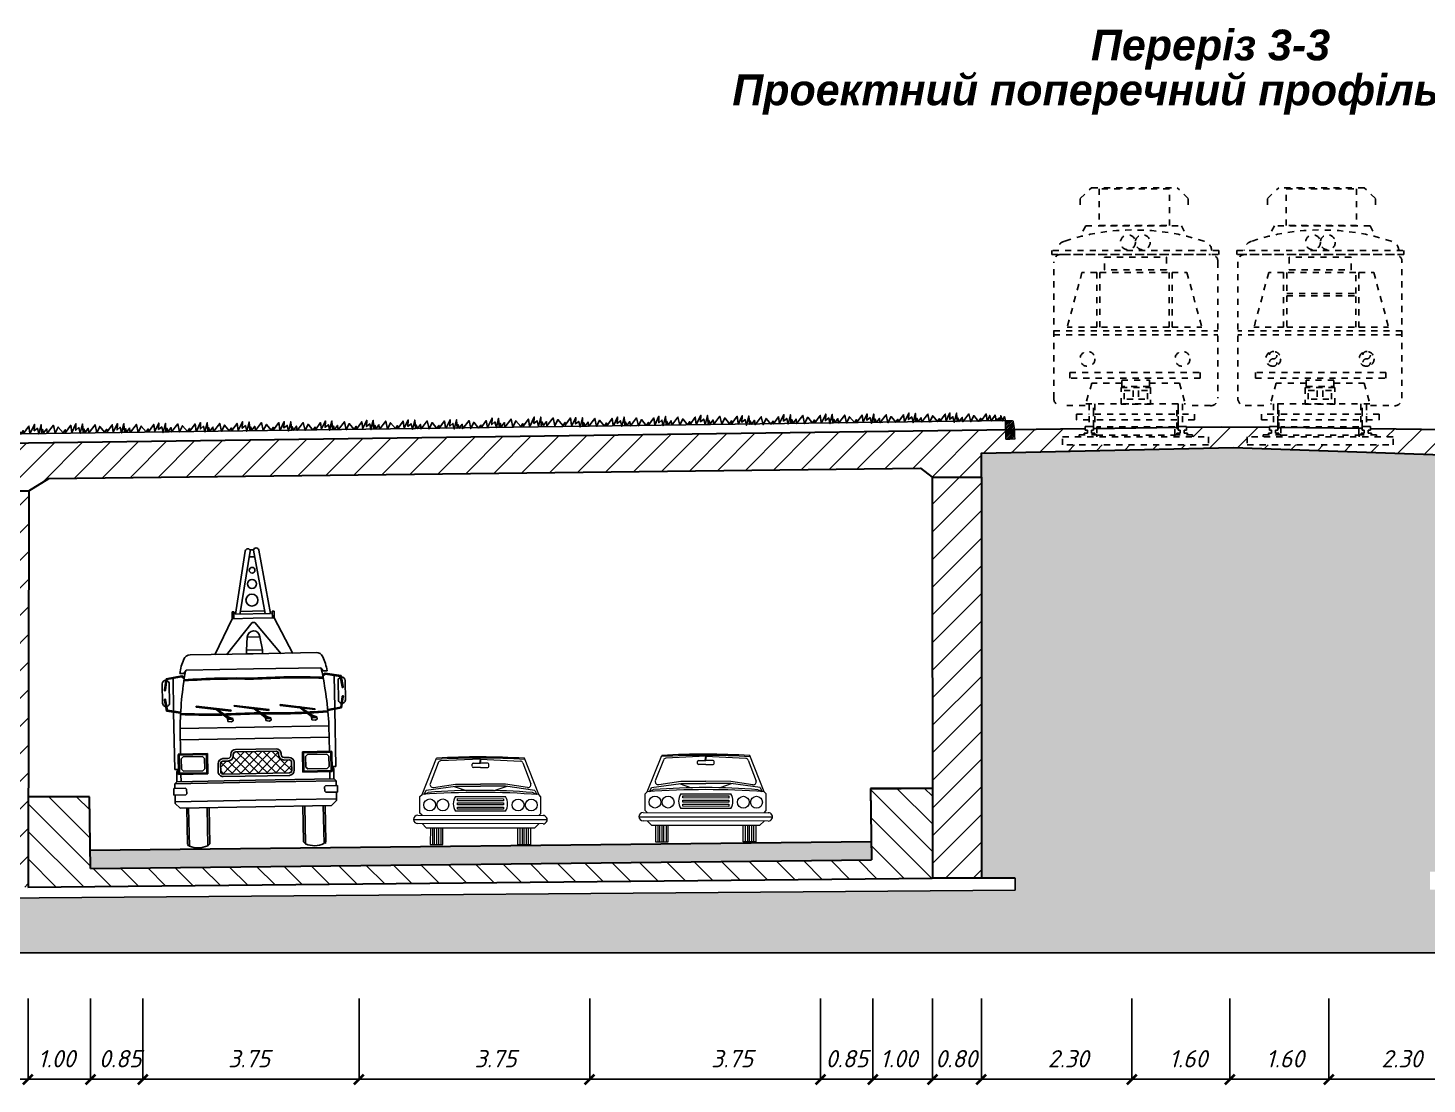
# Model space of a CAD drawing. Header units: metres. Extents: x 34785 to 38791, y 49888 to 55971.
# Drawn here: x 37626.38 to 37649.11, y 51715.43 to 51732.59 of the extents above; entities that cross this region are included whole.
import ezdxf

# ---------------------------------------------------------------- set-up
doc = ezdxf.new("R2010")
doc.units = ezdxf.units.M
doc.linetypes.add('DGN4', pattern=[96.18704, 48.09352, -24.04676, 0, -24.04676])
doc.linetypes.add('HIDDEN', pattern=[0.375, 0.25, -0.125])
for name, color, linetype, lineweight in [('_pk', 7, 'Continuous', 30), ('ГЕНПЛАН ПЛОЩІ', 7, 'Continuous', 0), ('Слой 1', 250, 'Continuous', 0)]:
    doc.layers.add(name, color=color, linetype=linetype, lineweight=lineweight)
doc.layers.add('vspom', color=7, linetype='HIDDEN')
doc.layers.add('штрих', color=7, linetype='Continuous', lineweight=0, true_color=0x000000)
doc.styles.add('Bm431', font='bm431i.ttf')
doc.styles.add('Строитель 001', font='isocpeur.ttf', dxfattribs={"height": 2})
pattern_1 = [(45, (37209.22292, 51827.32617), (-0.2245064, 0.2245064), [])]

# ---------------------------------------------------------------- blocks, each defined once
blk = doc.blocks.new('*U254')
at = {"color": 0, "lineweight": -2}
for p, q in [((-3738, 3204), (-2811, 5523)), ((-21, 5474), (-67, 5207)), ((21, 5474), (-23, 5208)), ((3738, 3204), (2811, 5523)), ((-3471, 3471), (-1602, 3738)), ((-1694, 3724), (-908, 3462)), ((-1602, 3738), (0, 3738)), ((1602, 3738), (0, 3738)), ((1693, 3724), (908, 3462)), ((3471, 3471), (1602, 3738)), ((-3872, 3071), (-3738, 3204)), ((-3872, 2003), (-3872, 3071)), ((-3605, 3204), (-3471, 3471)), ((-3580, 3216), (-3338, 3338)), ((-1602, 3071), (1602, 3071)), ((-1469, 2937), (1469, 2937)), ((-1469, 2804), (-1469, 2937)), ((1469, 2804), (-1469, 2804)), ((1469, 2937), (1469, 2804)), ((3580, 3216), (3338, 3338)), ((3471, 3471), (3605, 3204)), ((3872, 3071), (3738, 3204)), ((3872, 2003), (3872, 3071)), ((-4005, 1869), (4005, 1869)), ((-3738, 1869), (-3872, 2003)), ((1602, 2136), (-1602, 2136)), ((-1469, 2670), (1469, 2670)), ((-1469, 2537), (-1469, 2670)), ((1469, 2537), (-1469, 2537)), ((-1469, 2403), (1469, 2403)), ((-1469, 2270), (-1469, 2403)), ((1469, 2270), (-1469, 2270)), ((1469, 2670), (1469, 2537)), ((1469, 2403), (1469, 2270)), ((3738, 1869), (3872, 2003)), ((-4272, 1602), (4272, 1602)), ((4005, 1335), (-4005, 1335)), ((-3738, 1335), (-3471, 1068)), ((-3471, 1068), (3471, 1068)), ((-3204, 1068), (-3204, 0)), ((-3071, 1068), (-3071, 0)), ((-2937, 0), (-2937, 1068)), ((-2804, 1068), (-2804, 0)), ((-2670, 0), (-2670, 1068)), ((-2537, 1068), (-2537, 0)), ((-2403, 0), (-2403, 1068)), ((2403, 0), (2403, 1068)), ((2537, 0), (2537, 1068)), ((2670, 1068), (2670, 0)), ((2804, 0), (2804, 1068)), ((2937, 1068), (2937, 0)), ((3071, 0), (3071, 1068)), ((3204, 1068), (3204, 0)), ((3471, 1068), (3738, 1335)), ((-3204, 0), (-2403, 0)), ((3204, 0), (2403, 0))]:
    blk.add_line(p, q, dxfattribs=at)
at = {"color": 0, "lineweight": -2, "flags": 128}
for points in [[(0, 5474), (-2563, 5346)], [(1, 5474), (2564, 5345)], [(-2712, 5231), (-3228, 3889)], [(-534, 5007), (-534, 5140)], [(-467, 5207), (0, 5207)], [(0, 4940), (-467, 4940)], [(467, 5207), (0, 5207)], [(0, 4940), (467, 4940)], [(534, 5007), (534, 5140)], [(2713, 5230), (3228, 3888)], [(-3006, 3656), (-1602, 3872), (0, 3872)], [(3006, 3654), (1602, 3871), (0, 3872)]]:
    blk.add_lwpolyline(points, dxfattribs=at)
at = {"color": 0, "lineweight": -2}
for centre in [(-3247, 2537), (-2406, 2537), (2406, 2537), (3247, 2537)]:
    blk.add_circle(centre, 380, dxfattribs=at)
for centre, radius, start, end in [((0, -43200), 48732, 86.65721, 93.3419), ((0, -43124), 48732, 86.69396, 93.3033), ((-2537, 5159), 189, 97.4497, 154.9311), ((-467, 5140), 66.8, 93.60832, 178.1081), ((-467, 5007), 66.8, 184.4192, 266.4386), ((467, 5140), 66.8, 1.89193, 86.39168), ((467, 5007), 66.8, 273.5614, 355.5808), ((2537, 5157), 189, 25.04208, 82.52346), ((-3043, 3842), 189, 166.5724, 279.9572), ((3043, 3841), 189, 260.016, 13.40079), ((0, -49066), 52403, 85.90918, 94.09081), ((67, -39987), 43458, 90.08801, 94.49321), ((-868, 2603), 870, 147.5288, 212.4712), ((-67, -39987), 43458, 85.50679, 89.91199), ((868, 2603), 870, 327.5288, 32.47119), ((-4005, 1602), 267, 90, 270), ((4005, 1602), 267, 270, 90)]:
    blk.add_arc(centre, radius, start, end, dxfattribs=at)
blk = doc.blocks.new('1')
at = {"layer": 'ГЕНПЛАН ПЛОЩІ', "color": 7, "linetype": 'Continuous', "lineweight": 0}
blk.add_line((4178.65, -713.94), (4178.65, -713.54), dxfattribs=at)
at = {"layer": 'ГЕНПЛАН ПЛОЩІ', "color": 7, "linetype": 'Continuous', "lineweight": 0, "flags": 128}
for points in [[(4178.65, -713.54), (4178.65, -713.4), (4178.65, -713.12), (4178.65, -712.84), (4178.65, -712.56), (4178.65, -712.44)], [(4177.15, -713.94), (4177.26, -713.94), (4177.55, -713.94), (4177.83, -713.94), (4178.11, -713.94), (4178.65, -713.94)]]:
    blk.add_lwpolyline(points, dxfattribs=at)
at = {"layer": 'Слой 1', "color": 7, "linetype": 'Continuous', "lineweight": 0}
for p, q in [((4177.15, -713.94), (4177.15, -710.94)), ((4177.15, -710.94), (4178.22, -710.94)), ((4178.28, -710.94), (4177.15, -712.08)), ((4178, -710.94), (4177.15, -711.79)), ((4177.72, -710.94), (4177.15, -711.51)), ((4177.43, -710.94), (4177.15, -711.23)), ((4178.42, -711.09), (4177.15, -712.36)), ((4178.46, -711.33), (4177.15, -712.64)), ((4178.5, -711.58), (4177.15, -712.92)), ((4178.65, -712.44), (4178.42, -711.11)), ((4178.54, -711.82), (4177.15, -713.21)), ((4178.58, -712.06), (4177.15, -713.49)), ((4178.63, -712.3), (4177.15, -713.77)), ((4178.65, -712.56), (4177.26, -713.94)), ((4178.65, -712.84), (4177.55, -713.94)), ((4178.65, -713.12), (4177.83, -713.94)), ((4178.65, -713.4), (4178.11, -713.94))]:
    blk.add_line(p, q, dxfattribs=at)
at = {"layer": 'Слой 1', "color": 7, "linetype": 'Continuous', "lineweight": 0, "extrusion": (0, 0, -1)}
blk.add_arc((-4178.22, -711.14), 0.2, 90, 170.1128, dxfattribs=at)
blk = doc.blocks.new('GRUA_L')
for p, q in [((0.828, 4.691), (1.052, 5.957)), ((1.152, 5.957), (0.927, 4.714)), ((1.145, 5.979), (1.218, 5.979)), ((1.427, 4.691), (1.216, 5.971)), ((1.323, 5.971), (1.534, 4.691)), ((1.14, 5.838), (1.23, 5.838)), ((0.761, 4.602), (0.4, 3.879)), ((0.636, 3.879), (1.16, 4.515)), ((0.761, 4.602), (0.761, 4.74)), ((0.761, 4.74), (0.798, 4.74)), ((1.185, 4.602), (0.761, 4.602)), ((0.798, 4.74), (0.798, 4.59)), ((1.534, 4.691), (0.828, 4.691)), ((0.924, 4.747), (1.424, 4.747)), ((1.16, 4.515), (1.185, 4.515)), ((1.185, 4.602), (1.608, 4.602)), ((1.216, 4.515), (1.185, 4.515)), ((1.733, 3.879), (1.216, 4.515)), ((1.608, 4.74), (1.571, 4.74)), ((1.571, 4.74), (1.571, 4.59)), ((1.608, 4.602), (1.608, 4.74)), ((1.608, 4.602), (1.969, 3.879)), ((1.035, 3.963), (1.06, 4.224)), ((1.035, 3.888), (1.035, 3.963)), ((1.048, 3.963), (1.359, 3.963)), ((1.06, 4.224), (1.309, 4.224)), ((1.309, 4.224), (1.359, 3.963)), ((1.359, 3.963), (1.359, 3.888)), ((1.17, 3.888), (-0.1, 3.888)), ((1.359, 3.888), (1.035, 3.888)), ((1.17, 3.888), (2.441, 3.888)), ((-0.629, 3.195), (-0.593, 3.415)), ((-0.609, 3.19), (-0.575, 3.399)), ((-0.593, 3.415), (-0.275, 3.473)), ((-0.575, 3.399), (-0.278, 3.451)), ((-0.575, 3.399), (-0.575, 3.381)), ((-0.452, 3.421), (-0.452, 2.761)), ((-0.234, 3.518), (-0.315, 3.518)), ((-0.278, 3.451), (-0.226, 3.416)), ((-0.275, 3.473), (-0.222, 3.437)), ((-0.234, 3.518), (-0.185, 3.581)), ((-0.185, 3.581), (1.17, 3.581)), ((2.526, 3.581), (1.17, 3.581)), ((2.575, 3.518), (2.526, 3.581)), ((2.615, 3.473), (2.562, 3.437)), ((2.618, 3.451), (2.566, 3.416)), ((2.575, 3.518), (2.656, 3.518)), ((2.933, 3.415), (2.615, 3.473)), ((2.916, 3.399), (2.618, 3.451)), ((2.793, 3.421), (2.793, 2.761)), ((2.915, 3.399), (2.915, 3.381)), ((2.95, 3.19), (2.916, 3.399)), ((2.969, 3.195), (2.933, 3.415)), ((-0.671, 3.315), (-0.671, 2.927)), ((-0.531, 3.315), (-0.531, 2.927)), ((2.871, 3.315), (2.871, 2.927)), ((3.012, 3.315), (3.012, 2.927)), ((-0.629, 2.986), (-0.593, 2.767)), ((-0.609, 2.991), (-0.575, 2.782)), ((0.003, 2.856), (0.003, 2.837)), ((0.707, 2.758), (0.003, 2.856)), ((0.003, 2.837), (0.405, 2.782)), ((0.767, 2.856), (0.767, 2.837)), ((1.471, 2.758), (0.767, 2.856)), ((0.767, 2.837), (1.169, 2.782)), ((2.399, 2.758), (1.696, 2.856)), ((1.696, 2.856), (1.696, 2.837)), ((1.696, 2.837), (2.098, 2.782)), ((2.95, 2.991), (2.916, 2.782)), ((2.969, 2.986), (2.933, 2.767)), ((-0.593, 2.767), (-0.313, 2.716)), ((-0.575, 2.782), (-0.311, 2.737)), ((-0.452, 2.741), (-0.452, 1.586)), ((0.379, 2.803), (0.405, 2.782)), ((0.395, 2.799), (0.379, 2.803)), ((0.716, 2.58), (0.395, 2.799)), ((0.405, 2.782), (0.654, 2.58)), ((0.425, 2.779), (0.698, 2.741)), ((0.638, 2.536), (0.63, 2.599)), ((0.654, 2.622), (0.737, 2.593)), ((0.716, 2.58), (0.654, 2.58)), ((0.707, 2.758), (0.698, 2.741)), ((0.742, 2.546), (0.704, 2.526)), ((0.737, 2.593), (0.742, 2.546)), ((1.143, 2.803), (1.169, 2.782)), ((1.159, 2.799), (1.143, 2.803)), ((1.48, 2.58), (1.159, 2.799)), ((1.169, 2.782), (1.418, 2.58)), ((1.189, 2.779), (1.462, 2.741)), ((1.402, 2.536), (1.394, 2.599)), ((1.418, 2.622), (1.501, 2.593)), ((1.48, 2.58), (1.418, 2.58)), ((1.471, 2.758), (1.462, 2.741)), ((1.506, 2.546), (1.468, 2.526)), ((1.501, 2.593), (1.506, 2.546)), ((2.088, 2.799), (2.072, 2.803)), ((2.072, 2.803), (2.098, 2.782)), ((2.408, 2.58), (2.088, 2.799)), ((2.098, 2.782), (2.346, 2.58)), ((2.118, 2.779), (2.391, 2.741)), ((2.33, 2.536), (2.323, 2.599)), ((2.408, 2.58), (2.346, 2.58)), ((2.347, 2.622), (2.429, 2.593)), ((2.399, 2.758), (2.391, 2.741)), ((2.435, 2.546), (2.397, 2.526)), ((2.429, 2.593), (2.435, 2.546)), ((2.916, 2.782), (2.652, 2.737)), ((2.933, 2.767), (2.653, 2.716)), ((2.793, 2.741), (2.793, 1.586)), ((-0.33, 2.408), (1.17, 2.408)), ((-0.33, 2.408), (-0.33, 1.897)), ((0.704, 2.526), (0.638, 2.536)), ((2.67, 2.408), (1.17, 2.408)), ((1.468, 2.526), (1.402, 2.536)), ((2.397, 2.526), (2.33, 2.536)), ((2.67, 2.408), (2.67, 1.897)), ((1.17, 2.182), (-0.33, 2.182)), ((1.17, 2.182), (2.67, 2.182)), ((-0.378, 1.897), (0.214, 1.897)), ((-0.378, 1.488), (-0.378, 1.888)), ((-0.358, 1.508), (-0.358, 1.877)), ((-0.358, 1.877), (0.194, 1.877)), ((-0.278, 1.837), (-0.318, 1.797)), ((-0.318, 1.588), (-0.318, 1.797)), ((-0.278, 1.837), (0.114, 1.837)), ((0.154, 1.797), (0.114, 1.837)), ((0.154, 1.797), (0.154, 1.588)), ((0.194, 1.877), (0.194, 1.508)), ((0.214, 1.897), (0.214, 1.488)), ((0.622, 1.787), (0.523, 1.787)), ((0.682, 1.868), (0.682, 1.847)), ((1.596, 1.968), (0.782, 1.968)), ((1.696, 1.847), (1.696, 1.868)), ((1.855, 1.787), (1.756, 1.787)), ((2.718, 1.897), (2.126, 1.897)), ((2.126, 1.897), (2.126, 1.488)), ((2.698, 1.877), (2.146, 1.877)), ((2.146, 1.877), (2.146, 1.508)), ((2.186, 1.797), (2.226, 1.837)), ((2.186, 1.797), (2.186, 1.588)), ((2.618, 1.837), (2.226, 1.837)), ((2.618, 1.837), (2.658, 1.797)), ((2.658, 1.588), (2.658, 1.797)), ((2.698, 1.508), (2.698, 1.877)), ((2.718, 1.488), (2.718, 1.888)), ((-0.452, 1.586), (-0.388, 1.586)), ((-0.378, 1.606), (-0.411, 1.537)), ((-0.411, 1.339), (-0.411, 1.537)), ((0.214, 1.488), (-0.378, 1.488)), ((0.194, 1.508), (-0.358, 1.508)), ((-0.33, 1.488), (-0.33, 1.339)), ((-0.318, 1.588), (-0.278, 1.548)), ((0.114, 1.548), (-0.278, 1.548)), ((0.114, 1.548), (0.154, 1.588)), ((0.423, 1.687), (0.423, 1.526)), ((0.523, 1.426), (1.855, 1.426)), ((1.955, 1.526), (1.955, 1.687)), ((2.126, 1.488), (2.718, 1.488)), ((2.146, 1.508), (2.698, 1.508)), ((2.226, 1.548), (2.186, 1.588)), ((2.226, 1.548), (2.618, 1.548)), ((2.658, 1.588), (2.618, 1.548)), ((2.67, 1.488), (2.67, 1.339)), ((2.718, 1.606), (2.751, 1.537)), ((2.793, 1.586), (2.728, 1.586)), ((2.751, 1.339), (2.751, 1.537)), ((-0.478, 1.204), (-0.478, 1.071)), ((-0.478, 1.204), (-0.239, 1.204)), ((-0.455, 1.299), (-0.415, 1.339)), ((-0.455, 1.299), (1.17, 1.299)), ((-0.455, 1.299), (-0.455, 1.204)), ((1.17, 1.339), (-0.415, 1.339)), ((-0.239, 1.204), (-0.219, 1.184)), ((-0.219, 1.184), (-0.219, 1.091)), ((1.17, 1.339), (2.755, 1.339)), ((2.795, 1.299), (1.17, 1.299)), ((2.58, 1.204), (2.56, 1.184)), ((2.56, 1.184), (2.56, 1.091)), ((2.818, 1.204), (2.58, 1.204)), ((2.795, 1.299), (2.755, 1.339)), ((2.795, 1.299), (2.795, 1.204)), ((2.818, 1.204), (2.818, 1.071)), ((-0.239, 1.071), (-0.478, 1.071)), ((-0.455, 1.071), (-0.455, 0.905)), ((-0.455, 0.937), (1.17, 0.937)), ((-0.455, 0.905), (-0.355, 0.805)), ((-0.219, 1.091), (-0.239, 1.071)), ((2.795, 0.937), (1.17, 0.937)), ((2.56, 1.091), (2.58, 1.071)), ((2.58, 1.071), (2.818, 1.071)), ((2.795, 0.905), (2.695, 0.805)), ((2.795, 1.071), (2.795, 0.905)), ((-0.355, 0.805), (1.17, 0.805)), ((-0.226, 0.805), (-0.226, 0.08)), ((-0.186, 0.805), (-0.186, 0.04)), ((0.186, 0.04), (0.186, 0.805)), ((0.226, 0.08), (0.226, 0.805)), ((2.695, 0.805), (1.17, 0.805)), ((2.114, 0.08), (2.114, 0.805)), ((2.154, 0.04), (2.154, 0.805)), ((2.527, 0.805), (2.527, 0.04)), ((2.567, 0.805), (2.567, 0.08)), ((-0.186, 0.04), (-0.226, 0.08)), ((-0.206, 0.04), (-0.226, 0.06)), ((0.186, 0.04), (0.226, 0.08)), ((2.154, 0.04), (2.114, 0.08)), ((2.527, 0.04), (2.567, 0.08)), ((2.547, 0.04), (2.567, 0.06))]:
    blk.add_line(p, q)
at = {"color": 0}
for p, q in [((0.473, 1.612), (0.597, 1.737)), ((0.714, 1.476), (0.479, 1.712)), ((0.514, 1.477), (0.955, 1.918)), ((0.891, 1.476), (0.63, 1.738)), ((0.69, 1.476), (1.131, 1.918)), ((1.068, 1.476), (0.727, 1.817)), ((0.732, 1.872), (0.778, 1.918)), ((1.245, 1.476), (0.803, 1.918)), ((0.867, 1.476), (1.308, 1.918)), ((1.421, 1.476), (0.98, 1.918)), ((1.044, 1.476), (1.485, 1.918)), ((1.598, 1.476), (1.157, 1.918)), ((1.22, 1.476), (1.638, 1.894)), ((1.775, 1.476), (1.334, 1.918)), ((1.397, 1.476), (1.684, 1.764)), ((1.905, 1.523), (1.51, 1.918)), ((1.574, 1.476), (1.835, 1.737)), ((1.903, 1.702), (1.87, 1.735)), ((0.537, 1.476), (0.473, 1.541)), ((1.751, 1.476), (1.905, 1.631))]:
    blk.add_line(p, q, dxfattribs=at)
blk.add_lwpolyline([(0.732, 1.868), (0.732, 1.847, -0.414214), (0.622, 1.737), (0.523, 1.737, 0.414214), (0.473, 1.687), (0.473, 1.526, 0.414214), (0.523, 1.476), (1.855, 1.476, 0.414214), (1.905, 1.526), (1.905, 1.687, 0.414214), (1.855, 1.737), (1.756, 1.737, -0.414214), (1.646, 1.847), (1.646, 1.868, 0.414214), (1.596, 1.918), (0.782, 1.918, 0.414214)], format="xyb", close=True)
for centre, radius in [((1.174, 5.295), 0.0912), ((1.181, 5.57), 0.057), ((1.167, 4.968), 0.12)]:
    blk.add_circle(centre, radius)
for centre, radius, start, end in [((1.102, 5.955), 0.05, 2.7829, 177.2171), ((1.27, 5.965), 0.0539, 6.005, 173.995), ((1.421, 4.63), 0.6, 170.3843, 174.214), ((1.421, 4.63), 0.5, 170.3843, 173.0508), ((1.185, 4.224), 0.125, 0, 180), ((0.885, 3.314), 1.217, 156.3196, 170.3658), ((-0.1, 3.746), 0.142, 90, 156.3195), ((2.441, 3.746), 0.142, 23.6805, 90), ((1.456, 3.314), 1.217, 9.6342, 23.6804), ((-0.601, 3.315), 0.0702, 87.1367, 180), ((-0.601, 3.315), 0.0702, 0, 70.7557), ((7, 2.159), 7.334, 168.9491, 178.0521), ((0.542, -11.426), 14.835, 87.575, 92.9896), ((0.542, -11.426), 14.815, 87.575, 92.9896), ((1.798, -11.426), 14.835, 87.0104, 92.425), ((1.798, -11.426), 14.815, 87.0104, 92.425), ((-4.66, 2.159), 7.334, 1.9479, 11.0509), ((2.942, 3.315), 0.0702, 109.2443, 180), ((2.942, 3.315), 0.0702, 0, 92.8633), ((-0.621, 3.186), 0.0125, 129.0597, 21.8809), ((2.961, 3.186), 0.0125, 158.1191, 50.9403), ((-0.601, 2.927), 0.0702, 180, 0), ((-0.621, 2.996), 0.0125, 338.1191, 230.9403), ((2.942, 2.927), 0.0702, 180, 0), ((2.961, 2.996), 0.0125, 309.0597, 201.8809), ((0.542, 17.501), 14.835, 266.6876, 272.425), ((0.542, 17.501), 14.815, 266.6876, 272.425), ((1.798, 17.501), 14.835, 267.575, 268.0835), ((1.798, 17.501), 14.815, 267.575, 267.981), ((1.798, 17.501), 14.815, 268.1265, 271.5891), ((1.798, 17.501), 14.835, 268.2476, 271.6793), ((1.798, 17.501), 14.815, 271.7247, 273.3124), ((1.798, 17.501), 14.835, 271.8306, 273.3124), ((0.523, 1.687), 0.1, 90, 180), ((0.622, 1.847), 0.11, 270, 0), ((0.622, 1.847), 0.06, 270, 0), ((0.782, 1.868), 0.1, 90, 180), ((0.782, 1.868), 0.05, 90, 180), ((1.596, 1.868), 0.1, 0, 90), ((1.596, 1.868), 0.05, 0, 90), ((1.756, 1.847), 0.11, 180, 270), ((1.756, 1.847), 0.06, 180, 270), ((1.855, 1.687), 0.1, 0, 90), ((0.523, 1.526), 0.1, 180, 270), ((1.855, 1.526), 0.1, 270, 0), ((0, 0.453), 0.453, 245.7543, 294.2457), ((2.34, 0.453), 0.453, 245.7543, 294.2457)]:
    blk.add_arc(centre, radius, start, end)

msp = doc.modelspace()

# ---------------------------------------------------------------- hatches: boundary and pattern name
at = {"transparency": 33554687}
h = msp.add_hatch(dxfattribs=at)
h.set_pattern_fill('ANSI31', color=256, scale=0.1)
h.set_pattern_definition(pattern_1)
h.paths.add_polyline_path([(37641.872, 51725.684), (37645.96, 51725.778), (37649.672, 51725.646), (37649.672, 51725.292), (37650.472, 51725.292), (37650.621, 51725.481), (37664.909, 51725.367), (37665.151, 51725.072), (37665.962, 51725.073), (37665.962, 51725.877), (37648.193, 51726.086), (37648.193, 51726.058), (37648.158, 51726.058), (37648.158, 51726.011), (37648.21, 51726.011), (37648.21, 51725.98), (37648.293, 51725.98), (37648.293, 51725.948), (37648.561, 51725.948), (37648.561, 51725.817), (37646.191, 51725.817), (37646.191, 51725.948), (37646.45, 51725.948), (37646.45, 51725.98), (37646.534, 51725.98), (37646.534, 51726.011), (37646.585, 51726.011), (37646.585, 51726.058), (37646.55, 51726.058), (37646.55, 51726.105), (37645.772, 51726.114), (37645.202, 51726.107), (37645.202, 51726.058), (37645.167, 51726.058), (37645.167, 51726.011), (37645.218, 51726.011), (37645.218, 51725.98), (37645.302, 51725.98), (37645.302, 51725.948), (37645.561, 51725.948), (37645.561, 51725.817), (37643.191, 51725.817), (37643.191, 51725.948), (37643.459, 51725.948), (37643.459, 51725.98), (37643.542, 51725.98), (37643.542, 51726.011), (37643.594, 51726.011), (37643.594, 51726.058), (37643.559, 51726.058), (37643.559, 51726.085), (37625.582, 51725.843), (37625.582, 51725.073), (37626.392, 51725.071), (37626.714, 51725.27), (37640.881, 51725.439), (37641.072, 51725.292), (37641.872, 51725.292)])
h.paths.add_polyline_path([(37642.416, 51726.053), (37642.416, 51726.025), (37642.417, 51725.996), (37642.417, 51725.968), (37642.417, 51725.954), (37642.417, 51725.914), (37642.363, 51725.914), (37642.335, 51725.913), (37642.307, 51725.913), (37642.278, 51725.913)], flags=16)
h.paths.add_polyline_path([(37625.723, 51725.693), (37625.694, 51725.693), (37625.666, 51725.693), (37625.638, 51725.693), (37625.584, 51725.693), (37625.584, 51725.733), (37625.584, 51725.747), (37625.584, 51725.776), (37625.584, 51725.804), (37625.584, 51725.832)], flags=16)
h.paths.add_polyline_path([(37649.438, 51725.927), (37649.438, 51725.981), (37649.492, 51725.927)], flags=16)
h = msp.add_hatch(dxfattribs=at)
h.set_pattern_fill('DOTS', color=256, scale=0.1)
h.set_pattern_definition([(0, (37209.22292, 51827.32617), (0.079375, 0.15875), [0, -0.15875])])
h.paths.add_polyline_path([(37666.393, 51717.568), (37666.393, 51718.289), (37649.159, 51718.591), (37649.159, 51718.885), (37649.662, 51718.877), (37649.672, 51725.292), (37649.672, 51725.646), (37645.96, 51725.778), (37641.872, 51725.684), (37641.872, 51725.292), (37641.872, 51718.777), (37642.419, 51718.777), (37642.419, 51718.584), (37625.329, 51718.448), (37625.329, 51717.568)])
h = msp.add_hatch(dxfattribs=at)
h.set_pattern_fill('ANSI31', color=256, scale=0.1)
h.set_pattern_definition(pattern_1)
h.paths.add_polyline_path([(37626.392, 51725.084), (37625.592, 51725.073), (37625.582, 51720.898), (37625.6, 51718.634), (37626.376, 51718.634)])
h.paths.add_polyline_path([(37641.872, 51725.292), (37641.072, 51725.281), (37641.07, 51718.777), (37641.872, 51718.777)])
h.paths.add_polyline_path([(37650.472, 51725.281), (37649.672, 51725.292), (37649.662, 51718.877), (37650.462, 51718.865)])
h.paths.add_polyline_path([(37665.951, 51725.073), (37665.151, 51725.084), (37665.153, 51718.633), (37665.963, 51718.62)])
h = msp.add_hatch(dxfattribs=at)
h.set_pattern_fill('ANSI31', color=256, scale=0.1, angle=90)
h.set_pattern_definition([(135, (37209.22292, 51827.32617), (-0.2245064, -0.2245064), [])])
h.paths.add_polyline_path([(37627.377, 51720.098), (37626.381, 51720.1), (37626.378, 51718.634), (37641.069, 51718.777), (37641.069, 51719.388), (37641.07, 51720.238), (37640.07, 51720.238), (37640.083, 51719.077), (37627.394, 51718.934)])
h = msp.add_hatch(dxfattribs=at)
h.set_pattern_fill('EARTH', color=256, scale=0.03)
h.set_pattern_definition([(0, (37209.22292, 51827.32617), (0.1905, 0.1905), [0.1905, -0.1905]), (0, (37209.22292, 51827.3976), (0.1905, 0.1905), [0.1905, -0.1905]), (0, (37209.22292, 51827.46904), (0.1905, 0.1905), [0.1905, -0.1905]), (90, (37209.24673, 51827.49285), (-0.1905, 0.1905), [0.1905, -0.1905]), (90, (37209.31817, 51827.49285), (-0.1905, 0.1905), [0.1905, -0.1905]), (90, (37209.3896, 51827.49285), (-0.1905, 0.1905), [0.1905, -0.1905])])
h.paths.add_polyline_path([(37651.457, 51719.455), (37651.452, 51719.155), (37664.143, 51718.944), (37664.148, 51719.244)])
h.paths.add_polyline_path([(37627.389, 51719.234), (37627.394, 51718.934), (37640.083, 51719.077), (37640.079, 51719.377)])

# ---------------------------------------------------------------- linework, layer by layer
for p, q in [((37642.265, 51726.213), (37625.734, 51725.993)), ((37642.419, 51718.584), (37642.419, 51718.777)), ((37625.329, 51718.448), (37642.419, 51718.584)), ((37626.378, 51716.823), (37626.378, 51715.512)), ((37627.394, 51716.823), (37627.394, 51715.512)), ((37628.244, 51716.823), (37628.244, 51715.512)), ((37631.757, 51716.823), (37631.757, 51715.512)), ((37635.507, 51716.823), (37635.507, 51715.512)), ((37639.257, 51716.823), (37639.257, 51715.512)), ((37640.107, 51716.823), (37640.107, 51715.512)), ((37641.077, 51716.823), (37641.077, 51715.512)), ((37641.872, 51716.823), (37641.872, 51715.512)), ((37644.315, 51716.823), (37644.315, 51715.512)), ((37645.909, 51716.823), (37645.909, 51715.512)), ((37647.519, 51716.823), (37647.519, 51715.512)), ((37615.079, 51715.512), (37692.881, 51715.512))]:
    msp.add_line(p, q)
at = {"lineweight": 30}
for p, q in [((37641.072, 51725.292), (37641.076, 51718.777)), ((37641.872, 51725.292), (37641.872, 51718.777)), ((37626.392, 51725.071), (37626.378, 51718.634)), ((37627.377, 51720.098), (37626.38, 51720.1)), ((37627.394, 51718.934), (37627.377, 51720.098)), ((37641.07, 51720.238), (37640.07, 51720.238)), ((37640.07, 51720.238), (37640.083, 51719.077)), ((37627.389, 51719.234), (37640.079, 51719.377)), ((37627.394, 51718.934), (37640.083, 51719.077)), ((37626.376, 51718.634), (37641.069, 51718.777)), ((37642.419, 51718.777), (37641.069, 51718.777))]:
    msp.add_line(p, q, dxfattribs=at)
at = {"color": 3, "flags": 128}
for points in [[(37627.088, 51726.019), (37627.156, 51726.161), (37627.152, 51726.057), (37627.204, 51726.099), (37627.225, 51726.007), (37627.263, 51726.158), (37627.272, 51726.022), (37627.286, 51726.078), (37627.305, 51726.022), (37627.355, 51726.088), (37627.364, 51726.017), (37627.466, 51726.147), (37627.494, 51726.017), (37627.544, 51726.118), (37627.622, 51726.024), (37627.657, 51726.073), (37627.662, 51726.029), (37627.747, 51726.147), (37627.763, 51726.031)], [(37627.761, 51726.024), (37627.83, 51726.165), (37627.825, 51726.062), (37627.877, 51726.104), (37627.898, 51726.012), (37627.936, 51726.163), (37627.945, 51726.026), (37627.959, 51726.083), (37627.978, 51726.026), (37628.028, 51726.092), (37628.037, 51726.022), (37628.139, 51726.151), (37628.167, 51726.022), (37628.217, 51726.123), (37628.295, 51726.029), (37628.33, 51726.078), (37628.335, 51726.033), (37628.42, 51726.151), (37628.436, 51726.036)], [(37628.434, 51726.031), (37628.503, 51726.173), (37628.498, 51726.069), (37628.55, 51726.111), (37628.571, 51726.019), (37628.609, 51726.17), (37628.619, 51726.033), (37628.633, 51726.09), (37628.652, 51726.033), (37628.701, 51726.099), (37628.711, 51726.029), (37628.812, 51726.158), (37628.841, 51726.029), (37628.89, 51726.13), (37628.968, 51726.036), (37629.003, 51726.085), (37629.008, 51726.04), (37629.093, 51726.158), (37629.11, 51726.043)], [(37629.115, 51726.04), (37629.183, 51726.182), (37629.179, 51726.078), (37629.231, 51726.121), (37629.252, 51726.029), (37629.29, 51726.18), (37629.299, 51726.043), (37629.313, 51726.099), (37629.332, 51726.043), (37629.382, 51726.109), (37629.391, 51726.038), (37629.493, 51726.168), (37629.521, 51726.038), (37629.571, 51726.14), (37629.648, 51726.045), (37629.684, 51726.095), (37629.689, 51726.05), (37629.774, 51726.168), (37629.79, 51726.052)], [(37629.795, 51726.052), (37629.864, 51726.194), (37629.859, 51726.09), (37629.911, 51726.132), (37629.932, 51726.04), (37629.97, 51726.191), (37629.98, 51726.055), (37629.994, 51726.111), (37630.013, 51726.055), (37630.062, 51726.121), (37630.072, 51726.05), (37630.173, 51726.18), (37630.201, 51726.05), (37630.251, 51726.151), (37630.329, 51726.057), (37630.364, 51726.106), (37630.369, 51726.062), (37630.454, 51726.18), (37630.471, 51726.064)], [(37630.474, 51726.055), (37630.542, 51726.197), (37630.537, 51726.093), (37630.589, 51726.135), (37630.611, 51726.043), (37630.648, 51726.194), (37630.658, 51726.057), (37630.672, 51726.114), (37630.691, 51726.057), (37630.74, 51726.123), (37630.75, 51726.053), (37630.851, 51726.182), (37630.88, 51726.053), (37630.929, 51726.154), (37631.007, 51726.06), (37631.043, 51726.109), (37631.047, 51726.064), (37631.132, 51726.182), (37631.149, 51726.067)], [(37631.142, 51726.066), (37631.211, 51726.208), (37631.206, 51726.104), (37631.258, 51726.147), (37631.279, 51726.055), (37631.317, 51726.206), (37631.326, 51726.069), (37631.34, 51726.125), (37631.359, 51726.069), (37631.409, 51726.135), (37631.418, 51726.064), (37631.52, 51726.194), (37631.548, 51726.064), (37631.598, 51726.166), (37631.676, 51726.071), (37631.711, 51726.121), (37631.716, 51726.076), (37631.801, 51726.194), (37631.817, 51726.078)], [(37631.814, 51726.078), (37631.883, 51726.219), (37631.878, 51726.116), (37631.93, 51726.158), (37631.951, 51726.066), (37631.989, 51726.217), (37631.998, 51726.08), (37632.013, 51726.137), (37632.032, 51726.08), (37632.081, 51726.146), (37632.091, 51726.076), (37632.192, 51726.205), (37632.22, 51726.076), (37632.27, 51726.177), (37632.348, 51726.083), (37632.383, 51726.132), (37632.388, 51726.087), (37632.473, 51726.205), (37632.49, 51726.09)], [(37632.487, 51726.081), (37632.556, 51726.223), (37632.551, 51726.119), (37632.603, 51726.162), (37632.624, 51726.07), (37632.662, 51726.221), (37632.672, 51726.084), (37632.686, 51726.14), (37632.705, 51726.084), (37632.754, 51726.15), (37632.764, 51726.079), (37632.865, 51726.209), (37632.894, 51726.079), (37632.943, 51726.181), (37633.021, 51726.086), (37633.056, 51726.136), (37633.061, 51726.091), (37633.146, 51726.209), (37633.163, 51726.093)], [(37633.167, 51726.087), (37633.235, 51726.228), (37633.23, 51726.124), (37633.282, 51726.167), (37633.304, 51726.075), (37633.341, 51726.226), (37633.351, 51726.089), (37633.365, 51726.146), (37633.384, 51726.089), (37633.433, 51726.155), (37633.443, 51726.084), (37633.544, 51726.214), (37633.573, 51726.084), (37633.622, 51726.186), (37633.7, 51726.091), (37633.736, 51726.141), (37633.74, 51726.096), (37633.825, 51726.214), (37633.842, 51726.099)], [(37633.851, 51726.111), (37633.919, 51726.253), (37633.914, 51726.149), (37633.966, 51726.191), (37633.988, 51726.099), (37634.025, 51726.25), (37634.035, 51726.114), (37634.049, 51726.17), (37634.068, 51726.114), (37634.118, 51726.18), (37634.127, 51726.109), (37634.228, 51726.239), (37634.257, 51726.109), (37634.306, 51726.21), (37634.384, 51726.116), (37634.42, 51726.165), (37634.424, 51726.121), (37634.509, 51726.239), (37634.526, 51726.123)], [(37634.535, 51726.129), (37634.603, 51726.271), (37634.599, 51726.167), (37634.65, 51726.21), (37634.672, 51726.118), (37634.709, 51726.269), (37634.719, 51726.132), (37634.733, 51726.188), (37634.752, 51726.132), (37634.802, 51726.198), (37634.811, 51726.127), (37634.913, 51726.257), (37634.941, 51726.127), (37634.99, 51726.229), (37635.068, 51726.134), (37635.104, 51726.184), (37635.108, 51726.139), (37635.193, 51726.257), (37635.21, 51726.141)], [(37635.211, 51726.12), (37635.279, 51726.262), (37635.275, 51726.158), (37635.327, 51726.201), (37635.348, 51726.109), (37635.386, 51726.26), (37635.395, 51726.123), (37635.409, 51726.179), (37635.428, 51726.123), (37635.478, 51726.189), (37635.487, 51726.118), (37635.589, 51726.248), (37635.617, 51726.118), (37635.667, 51726.22), (37635.745, 51726.125), (37635.78, 51726.175), (37635.785, 51726.13), (37635.87, 51726.248), (37635.886, 51726.132)], [(37635.89, 51726.13), (37635.958, 51726.271), (37635.954, 51726.168), (37636.005, 51726.21), (37636.027, 51726.118), (37636.064, 51726.269), (37636.074, 51726.132), (37636.088, 51726.189), (37636.107, 51726.132), (37636.157, 51726.198), (37636.166, 51726.128), (37636.268, 51726.257), (37636.296, 51726.128), (37636.345, 51726.229), (37636.423, 51726.135), (37636.459, 51726.184), (37636.463, 51726.139), (37636.548, 51726.257), (37636.565, 51726.142)], [(37636.562, 51726.141), (37636.631, 51726.283), (37636.626, 51726.179), (37636.678, 51726.222), (37636.699, 51726.13), (37636.737, 51726.281), (37636.746, 51726.144), (37636.761, 51726.2), (37636.779, 51726.144), (37636.829, 51726.21), (37636.838, 51726.139), (37636.94, 51726.269), (37636.968, 51726.139), (37637.018, 51726.241), (37637.096, 51726.146), (37637.131, 51726.196), (37637.136, 51726.151), (37637.221, 51726.269), (37637.237, 51726.153)], [(37637.243, 51726.157), (37637.312, 51726.299), (37637.307, 51726.195), (37637.359, 51726.237), (37637.38, 51726.145), (37637.418, 51726.296), (37637.428, 51726.159), (37637.442, 51726.216), (37637.461, 51726.159), (37637.51, 51726.225), (37637.52, 51726.155), (37637.621, 51726.284), (37637.65, 51726.155), (37637.699, 51726.256), (37637.777, 51726.162), (37637.812, 51726.211), (37637.817, 51726.167), (37637.902, 51726.284), (37637.919, 51726.169)], [(37637.916, 51726.149), (37637.984, 51726.291), (37637.98, 51726.187), (37638.032, 51726.23), (37638.053, 51726.138), (37638.091, 51726.289), (37638.1, 51726.152), (37638.114, 51726.208), (37638.133, 51726.152), (37638.183, 51726.218), (37638.192, 51726.147), (37638.294, 51726.277), (37638.322, 51726.147), (37638.372, 51726.248), (37638.449, 51726.154), (37638.485, 51726.204), (37638.49, 51726.159), (37638.575, 51726.277), (37638.591, 51726.161)], [(37638.592, 51726.169), (37638.661, 51726.31), (37638.656, 51726.206), (37638.708, 51726.249), (37638.729, 51726.157), (37638.767, 51726.308), (37638.776, 51726.171), (37638.791, 51726.228), (37638.809, 51726.171), (37638.859, 51726.237), (37638.868, 51726.166), (37638.97, 51726.296), (37638.998, 51726.166), (37639.048, 51726.268), (37639.126, 51726.173), (37639.161, 51726.223), (37639.166, 51726.178), (37639.251, 51726.296), (37639.267, 51726.18)], [(37639.273, 51726.176), (37639.342, 51726.318), (37639.337, 51726.214), (37639.389, 51726.257), (37639.41, 51726.165), (37639.448, 51726.316), (37639.458, 51726.179), (37639.472, 51726.235), (37639.491, 51726.179), (37639.54, 51726.245), (37639.55, 51726.174), (37639.651, 51726.304), (37639.68, 51726.174), (37639.729, 51726.276), (37639.807, 51726.181), (37639.842, 51726.231), (37639.847, 51726.186), (37639.932, 51726.304), (37639.949, 51726.188)], [(37639.946, 51726.18), (37640.014, 51726.322), (37640.01, 51726.218), (37640.062, 51726.261), (37640.083, 51726.169), (37640.121, 51726.32), (37640.13, 51726.183), (37640.144, 51726.239), (37640.163, 51726.183), (37640.213, 51726.249), (37640.222, 51726.178), (37640.324, 51726.308), (37640.352, 51726.178), (37640.402, 51726.279), (37640.479, 51726.185), (37640.515, 51726.235), (37640.52, 51726.19), (37640.605, 51726.308), (37640.621, 51726.192)], [(37640.623, 51726.192), (37640.692, 51726.334), (37640.687, 51726.23), (37640.739, 51726.272), (37640.76, 51726.18), (37640.798, 51726.331), (37640.807, 51726.194), (37640.821, 51726.251), (37640.84, 51726.194), (37640.89, 51726.26), (37640.899, 51726.19), (37641.001, 51726.319), (37641.029, 51726.19), (37641.079, 51726.291), (37641.157, 51726.197), (37641.192, 51726.246), (37641.197, 51726.201), (37641.282, 51726.319), (37641.298, 51726.204)], [(37641.292, 51726.196), (37641.36, 51726.337), (37641.355, 51726.234), (37641.407, 51726.276), (37641.429, 51726.184), (37641.466, 51726.335), (37641.476, 51726.198), (37641.49, 51726.255), (37641.509, 51726.198), (37641.559, 51726.264), (37641.568, 51726.194), (37641.669, 51726.323), (37641.698, 51726.194), (37641.747, 51726.295), (37641.825, 51726.201), (37641.861, 51726.25), (37641.865, 51726.205), (37641.95, 51726.323), (37641.967, 51726.208)], [(37641.972, 51726.209), (37642.005, 51726.296), (37642.032, 51726.209), (37642.092, 51726.302), (37642.113, 51726.21), (37642.125, 51726.241), (37642.141, 51726.21), (37642.16, 51726.256), (37642.176, 51726.212), (37642.186, 51726.291), (37642.214, 51726.207), (37642.246, 51726.279), (37642.262, 51726.213)], [(37625.732, 51725.996), (37625.8, 51726.137), (37625.796, 51726.033), (37625.847, 51726.076), (37625.869, 51725.984), (37625.907, 51726.135), (37625.916, 51725.998), (37625.93, 51726.054), (37625.949, 51725.998), (37625.999, 51726.064), (37626.008, 51725.993), (37626.11, 51726.123), (37626.138, 51725.993), (37626.187, 51726.095), (37626.265, 51726), (37626.301, 51726.05), (37626.306, 51726.005), (37626.391, 51726.123), (37626.407, 51726.007)], [(37626.414, 51726.01), (37626.483, 51726.151), (37626.478, 51726.047), (37626.53, 51726.09), (37626.551, 51725.998), (37626.589, 51726.149), (37626.598, 51726.012), (37626.612, 51726.069), (37626.631, 51726.012), (37626.681, 51726.078), (37626.69, 51726.007), (37626.792, 51726.137), (37626.82, 51726.007), (37626.87, 51726.109), (37626.948, 51726.014), (37626.983, 51726.064), (37626.988, 51726.019), (37627.073, 51726.137), (37627.089, 51726.021)]]:
    msp.add_lwpolyline(points, dxfattribs=at)
at = {"flags": 128}
for points in [[(37614.084, 51726.027), (37614.084, 51717.568), (37694.658, 51717.568), (37694.658, 51725.757)], [(37641.07, 51720.238), (37640.07, 51720.227), (37640.083, 51719.077)]]:
    msp.add_lwpolyline(points, dxfattribs=at)
at = {"lineweight": 30, "flags": 128}
for points in [[(37625.582, 51725.843), (37643.559, 51726.085)], [(37643.695, 51726.087), (37645.066, 51726.105)], [(37645.202, 51726.107), (37645.772, 51726.114), (37646.55, 51726.105)], [(37646.686, 51726.104), (37648.057, 51726.088)], [(37648.193, 51726.086), (37649.438, 51726.071)], [(37625.592, 51725.073), (37626.392, 51725.071), (37626.714, 51725.27), (37640.881, 51725.439), (37641.072, 51725.292), (37641.872, 51725.292), (37641.872, 51725.684), (37645.96, 51725.778), (37649.672, 51725.646), (37649.672, 51725.292), (37650.472, 51725.292), (37650.621, 51725.481), (37664.909, 51725.367), (37665.151, 51725.072), (37665.951, 51725.073)]]:
    msp.add_lwpolyline(points, dxfattribs=at)
at = {"layer": 'vspom', "ltscale": 0.008}
for p, q in [((37643.478, 51729.823), (37643.661, 51729.996)), ((37643.478, 51729.717), (37643.478, 51729.823)), ((37643.661, 51729.996), (37645.05, 51729.996)), ((37645.233, 51729.823), (37645.05, 51729.996)), ((37645.233, 51729.717), (37645.233, 51729.823)), ((37646.519, 51729.823), (37646.702, 51729.996)), ((37646.519, 51729.717), (37646.519, 51729.823)), ((37648.091, 51729.996), (37646.702, 51729.996)), ((37648.274, 51729.823), (37648.091, 51729.996)), ((37648.274, 51729.717), (37648.274, 51729.823)), ((37643.566, 51729.377), (37643.47, 51729.201)), ((37643.566, 51729.377), (37645.12, 51729.377)), ((37645.12, 51729.377), (37645.215, 51729.201)), ((37646.632, 51729.377), (37646.537, 51729.201)), ((37648.186, 51729.377), (37646.632, 51729.377)), ((37648.186, 51729.377), (37648.281, 51729.201)), ((37643.505, 51728.621), (37643.264, 51727.729)), ((37643.746, 51728.621), (37643.505, 51728.621)), ((37643.746, 51728.621), (37643.746, 51727.729)), ((37644.97, 51728.621), (37645.211, 51728.621)), ((37644.97, 51728.621), (37644.97, 51727.729)), ((37645.211, 51728.621), (37645.452, 51727.729)), ((37646.541, 51728.621), (37646.3, 51727.729)), ((37646.782, 51728.621), (37646.541, 51728.621)), ((37646.782, 51728.621), (37646.782, 51727.729)), ((37648.006, 51728.621), (37648.247, 51728.621)), ((37648.006, 51728.621), (37648.006, 51727.729)), ((37648.247, 51728.621), (37648.488, 51727.729)), ((37646.832, 51728.276), (37647.955, 51728.276)), ((37646.832, 51728.241), (37647.955, 51728.241)), ((37643.047, 51727.671), (37645.714, 51727.671)), ((37643.047, 51727.605), (37645.714, 51727.605)), ((37643.746, 51727.729), (37643.264, 51727.729)), ((37644.97, 51727.729), (37645.452, 51727.729)), ((37648.705, 51727.671), (37646.038, 51727.671)), ((37648.705, 51727.605), (37646.038, 51727.605)), ((37646.782, 51727.729), (37646.3, 51727.729)), ((37648.006, 51727.729), (37648.488, 51727.729)), ((37643.663, 51726.819), (37643.559, 51726.456)), ((37644.152, 51726.819), (37643.663, 51726.819)), ((37644.602, 51726.819), (37645.091, 51726.819)), ((37645.091, 51726.819), (37645.194, 51726.456)), ((37646.661, 51726.819), (37646.558, 51726.456)), ((37647.15, 51726.819), (37646.661, 51726.819)), ((37647.6, 51726.819), (37648.089, 51726.819)), ((37648.089, 51726.819), (37648.193, 51726.456)), ((37643.567, 51726.485), (37645.186, 51726.485)), ((37648.184, 51726.485), (37646.566, 51726.485)), ((37643.459, 51725.948), (37643.459, 51725.98)), ((37643.459, 51725.98), (37643.745, 51725.98)), ((37643.542, 51725.98), (37643.542, 51726.011)), ((37643.542, 51726.011), (37643.594, 51726.011)), ((37643.559, 51726.058), (37643.559, 51726.119)), ((37643.559, 51726.119), (37643.695, 51726.119)), ((37643.594, 51726.058), (37643.559, 51726.058)), ((37643.594, 51726.011), (37643.594, 51726.058)), ((37643.661, 51726.011), (37643.661, 51726.058)), ((37643.661, 51726.058), (37643.695, 51726.058)), ((37643.712, 51726.011), (37643.661, 51726.011)), ((37643.695, 51726.058), (37643.695, 51726.119)), ((37643.695, 51726.083), (37643.713, 51726.083)), ((37643.712, 51725.98), (37643.712, 51726.011)), ((37643.745, 51725.98), (37643.745, 51725.948)), ((37645.302, 51725.98), (37645.015, 51725.98)), ((37645.015, 51725.98), (37645.015, 51725.948)), ((37645.049, 51725.98), (37645.049, 51726.011)), ((37645.049, 51726.011), (37645.1, 51726.011)), ((37645.202, 51726.119), (37645.066, 51726.119)), ((37645.066, 51726.058), (37645.066, 51726.119)), ((37645.1, 51726.058), (37645.066, 51726.058)), ((37645.1, 51726.011), (37645.1, 51726.058)), ((37645.167, 51726.011), (37645.167, 51726.058)), ((37645.167, 51726.058), (37645.202, 51726.058)), ((37645.218, 51726.011), (37645.167, 51726.011)), ((37645.202, 51726.058), (37645.202, 51726.119)), ((37645.218, 51725.98), (37645.218, 51726.011)), ((37645.302, 51725.948), (37645.302, 51725.98)), ((37646.45, 51725.948), (37646.45, 51725.98)), ((37646.45, 51725.98), (37646.737, 51725.98)), ((37646.534, 51725.98), (37646.534, 51726.011)), ((37646.534, 51726.011), (37646.585, 51726.011)), ((37646.55, 51726.058), (37646.55, 51726.119)), ((37646.55, 51726.119), (37646.686, 51726.119)), ((37646.585, 51726.058), (37646.55, 51726.058)), ((37646.585, 51726.011), (37646.585, 51726.058)), ((37646.652, 51726.011), (37646.652, 51726.058)), ((37646.652, 51726.058), (37646.686, 51726.058)), ((37646.703, 51726.011), (37646.652, 51726.011)), ((37646.686, 51726.058), (37646.686, 51726.119)), ((37646.703, 51725.98), (37646.703, 51726.011)), ((37646.737, 51725.98), (37646.737, 51725.948)), ((37648.293, 51725.98), (37648.007, 51725.98)), ((37648.007, 51725.98), (37648.007, 51725.948)), ((37648.057, 51726.083), (37648.039, 51726.083)), ((37648.04, 51725.98), (37648.04, 51726.011)), ((37648.04, 51726.011), (37648.091, 51726.011)), ((37648.193, 51726.119), (37648.057, 51726.119)), ((37648.057, 51726.058), (37648.057, 51726.119)), ((37648.091, 51726.058), (37648.057, 51726.058)), ((37648.091, 51726.011), (37648.091, 51726.058)), ((37648.158, 51726.011), (37648.158, 51726.058)), ((37648.158, 51726.058), (37648.193, 51726.058)), ((37648.21, 51726.011), (37648.158, 51726.011)), ((37648.193, 51726.058), (37648.193, 51726.119)), ((37648.21, 51725.98), (37648.21, 51726.011)), ((37648.293, 51725.948), (37648.293, 51725.98))]:
    msp.add_line(p, q, dxfattribs=at)
for points in [[(37644.927, 51729.98), (37643.785, 51729.98), (37643.785, 51729.382), (37644.927, 51729.382)], [(37646.825, 51729.98), (37647.967, 51729.98), (37647.967, 51729.382), (37646.825, 51729.382)], [(37643.017, 51728.914), (37645.731, 51728.914), (37645.731, 51728.976), (37643.017, 51728.976)], [(37648.735, 51728.914), (37646.021, 51728.914), (37646.021, 51728.976), (37648.735, 51728.976)], [(37643.873, 51728.867), (37644.878, 51728.867), (37644.878, 51728.663), (37643.873, 51728.663)], [(37647.879, 51728.867), (37646.874, 51728.867), (37646.874, 51728.663), (37647.879, 51728.663)], [(37643.797, 51728.621), (37644.92, 51728.621), (37644.92, 51727.729), (37643.797, 51727.729)], [(37643.307, 51726.995), (37645.427, 51726.995), (37645.427, 51726.9), (37643.307, 51726.9)], [(37644.152, 51726.872), (37644.602, 51726.872), (37644.602, 51726.766), (37644.152, 51726.766)], [(37648.445, 51726.995), (37646.325, 51726.995), (37646.325, 51726.9), (37648.445, 51726.9)], [(37647.6, 51726.872), (37647.15, 51726.872), (37647.15, 51726.766), (37647.6, 51726.766)], [(37644.62, 51726.48), (37644.14, 51726.48), (37644.14, 51726.75), (37644.62, 51726.75)], [(37644.19, 51726.7), (37644.335, 51726.7), (37644.335, 51726.56), (37644.19, 51726.56)], [(37644.57, 51726.7), (37644.425, 51726.7), (37644.425, 51726.56), (37644.57, 51726.56)], [(37647.132, 51726.48), (37647.612, 51726.48), (37647.612, 51726.75), (37647.132, 51726.75)], [(37647.182, 51726.7), (37647.327, 51726.7), (37647.327, 51726.56), (37647.182, 51726.56)], [(37647.562, 51726.7), (37647.417, 51726.7), (37647.417, 51726.56), (37647.562, 51726.56)], [(37643.191, 51725.948), (37645.561, 51725.948), (37645.561, 51725.817), (37643.191, 51725.817)], [(37643.745, 51725.975), (37645.012, 51725.975), (37645.012, 51726.11), (37643.745, 51726.11)], [(37648.561, 51725.948), (37646.191, 51725.948), (37646.191, 51725.817), (37648.561, 51725.817)], [(37646.737, 51725.975), (37648.003, 51725.975), (37648.003, 51726.11), (37646.737, 51726.11)]]:
    msp.add_lwpolyline(points, close=True, dxfattribs=at)
for points in [[(37643.167, 51728.914), (37645.594, 51728.914)], [(37648.585, 51728.914), (37646.158, 51728.914)], [(37643.047, 51726.576), (37643.047, 51728.793)], [(37645.714, 51728.793), (37645.714, 51726.576)], [(37646.038, 51728.793), (37646.038, 51726.576)], [(37648.705, 51726.576), (37648.705, 51728.793)], [(37647.955, 51728.276), (37647.955, 51728.621), (37646.832, 51728.621), (37646.832, 51728.276)], [(37646.832, 51728.241), (37646.832, 51727.729), (37647.955, 51727.729), (37647.955, 51728.241)], [(37643.559, 51726.456), (37643.167, 51726.456)], [(37643.624, 51726.485), (37643.624, 51726.119), (37643.695, 51726.119), (37643.695, 51726.485)], [(37643.713, 51726.485), (37643.713, 51726.083), (37643.695, 51726.083), (37643.695, 51726.485)], [(37645.066, 51726.485), (37645.066, 51726.083), (37645.048, 51726.083), (37645.048, 51726.485)], [(37645.137, 51726.485), (37645.137, 51726.119), (37645.066, 51726.119), (37645.066, 51726.485)], [(37645.594, 51726.456), (37645.194, 51726.456)], [(37646.158, 51726.456), (37646.558, 51726.456)], [(37646.615, 51726.485), (37646.615, 51726.119), (37646.686, 51726.119), (37646.686, 51726.485)], [(37646.686, 51726.485), (37646.686, 51726.083), (37646.704, 51726.083), (37646.704, 51726.485)], [(37648.039, 51726.485), (37648.039, 51726.083), (37648.057, 51726.083), (37648.057, 51726.485)], [(37648.128, 51726.485), (37648.128, 51726.119), (37648.057, 51726.119), (37648.057, 51726.485)], [(37648.193, 51726.456), (37648.585, 51726.456)], [(37643.624, 51726.225), (37643.415, 51726.225), (37643.415, 51726.32), (37643.624, 51726.32)], [(37643.713, 51726.32), (37645.048, 51726.32)], [(37645.048, 51726.225), (37643.713, 51726.225)], [(37645.137, 51726.32), (37645.331, 51726.32), (37645.331, 51726.225), (37645.137, 51726.225)], [(37646.615, 51726.32), (37646.421, 51726.32), (37646.421, 51726.225), (37646.615, 51726.225)], [(37648.039, 51726.32), (37646.704, 51726.32)], [(37646.704, 51726.225), (37648.039, 51726.225)], [(37648.128, 51726.225), (37648.337, 51726.225), (37648.337, 51726.32), (37648.128, 51726.32)]]:
    msp.add_lwpolyline(points, dxfattribs=at)
for centre, radius in [((37644.252, 51729.11), 0.121), ((37644.493, 51729.11), 0.121), ((37647.259, 51729.11), 0.121), ((37647.5, 51729.11), 0.121), ((37643.595, 51727.216), 0.121), ((37645.139, 51727.216), 0.121), ((37646.613, 51727.216), 0.121), ((37646.613, 51727.276), 0.0613), ((37648.131, 51727.216), 0.121), ((37648.131, 51727.276), 0.0613), ((37646.613, 51727.157), 0.0613), ((37648.131, 51727.157), 0.0613)]:
    msp.add_circle(centre, radius, dxfattribs=at)
for centre, radius, start, end in [((37643.265, 51728.966), 0.168, 105.0369, 176.5664), ((37644.355, 51725.697), 3.614, 71.7099, 108.2901), ((37645.446, 51728.966), 0.168, 3.4336, 74.9631), ((37646.306, 51728.966), 0.168, 105.0369, 176.5664), ((37647.397, 51725.697), 3.614, 71.7099, 108.2901), ((37648.487, 51728.966), 0.168, 3.4336, 74.9631), ((37643.167, 51728.793), 0.121, 90, 180), ((37645.594, 51728.793), 0.121, 0, 90), ((37646.158, 51728.793), 0.121, 90, 180), ((37648.585, 51728.793), 0.121, 0, 90), ((37643.167, 51726.576), 0.121, 180, 270), ((37645.594, 51726.576), 0.121, 270, 0), ((37646.158, 51726.576), 0.121, 180, 270), ((37648.585, 51726.576), 0.121, 270, 0)]:
    msp.add_arc(centre, radius, start, end, dxfattribs=at)
at = {"layer": 'штрих', "color": 18, "linetype": 'Continuous', "lineweight": 40, "true_color": 0x000000}
for p, q in [((37626.299, 51715.434), (37626.456, 51715.59)), ((37627.315, 51715.434), (37627.472, 51715.59)), ((37628.165, 51715.434), (37628.322, 51715.59)), ((37631.678, 51715.434), (37631.835, 51715.59)), ((37635.428, 51715.434), (37635.585, 51715.59)), ((37639.178, 51715.434), (37639.335, 51715.59)), ((37640.028, 51715.434), (37640.185, 51715.59)), ((37640.998, 51715.434), (37641.155, 51715.59)), ((37641.793, 51715.434), (37641.95, 51715.59)), ((37644.237, 51715.434), (37644.394, 51715.59)), ((37645.831, 51715.434), (37645.988, 51715.59)), ((37647.44, 51715.434), (37647.597, 51715.59))]:
    msp.add_line(p, q, dxfattribs=at)

# ---------------------------------------------------------------- block references
for name, p, xscale, yscale, zscale, rotation in [('1', (37223.973, 51793.835), 0.1, 0.1, 0.1, 0.4759812041355196), ('GRUA_L', (37629.15, 51719.271), 0.8067757221192201, 0.8067757221192201, 0.8067757221192201, 1.069603891259642)]:
    msp.add_blockref(name, p, dxfattribs=dict(xscale=xscale, yscale=yscale, zscale=zscale, rotation=rotation))
at = {"layer": '_pk', "lineweight": 0, "ltscale": 0.1, "xscale": 0.0002540000000000001, "yscale": 0.0002540000000000001, "zscale": 0.0002540000000000001, "rotation": 359.9239661027946}
for p in [(37633.729, 51719.324), (37637.39, 51719.369)]:
    msp.add_blockref('*U254', p, dxfattribs=at)

# ---------------------------------------------------------------- texts
at = {"char_height": 0.5, "attachment_point": 1, "style": 'Bm431'}
for s, insert in [('{\\fArial|b1|i1|c204|p34;Переріз 3-3}', (37643.651, 51732.566)), ('{\\fArial|b1|i1|c204|p34;Проектний поперечний профіль Гната Хоткевича}', (37637.823, 51731.837))]:
    msp.add_mtext_dynamic_manual_height_columns(s, width=29.21049, gutter_width=2, heights=[0], dxfattribs=dict(at, insert=insert))
at = {"layer": 'штрих', "color": 18, "linetype": 'DGN4', "lineweight": 0, "true_color": 0x000000, "char_height": 0.28125, "attachment_point": 1, "style": 'Строитель 001'}
for s, insert in [('{\\fISOCPEUR|b0|i1|c204|p34;1.00}', (37626.537, 51715.986)), ('{\\fISOCPEUR|b0|i1|c204|p34;0.85}', (37627.529, 51715.986)), ('{\\fISOCPEUR|b0|i1|c204|p34;3.75}', (37629.629, 51715.986)), ('{\\fISOCPEUR|b0|i1|c204|p34;3.75}', (37633.635, 51715.986)), ('{\\fISOCPEUR|b0|i1|c204|p34;3.75}', (37637.478, 51715.986)), ('{\\fISOCPEUR|b0|i1|c204|p34;0.85}', (37639.338, 51715.986)), ('{\\fISOCPEUR|b0|i1|c204|p34;1.00}', (37640.224, 51715.986)), ('{\\fISOCPEUR|b0|i1|c204|p34;0.80}', (37641.121, 51715.986)), ('{\\fISOCPEUR|b0|i1|c204|p34;2.30}', (37642.949, 51715.985)), ('{\\fISOCPEUR|b0|i1|c204|p34;1.60}', (37644.922, 51715.985)), ('{\\fISOCPEUR|b0|i1|c204|p34;1.60}', (37646.494, 51715.985)), ('{\\fISOCPEUR|b0|i1|c204|p34;2.30}', (37648.369, 51715.985))]:
    msp.add_mtext(s, dxfattribs=dict(at, insert=insert))

doc.saveas('drawing.dxf')
